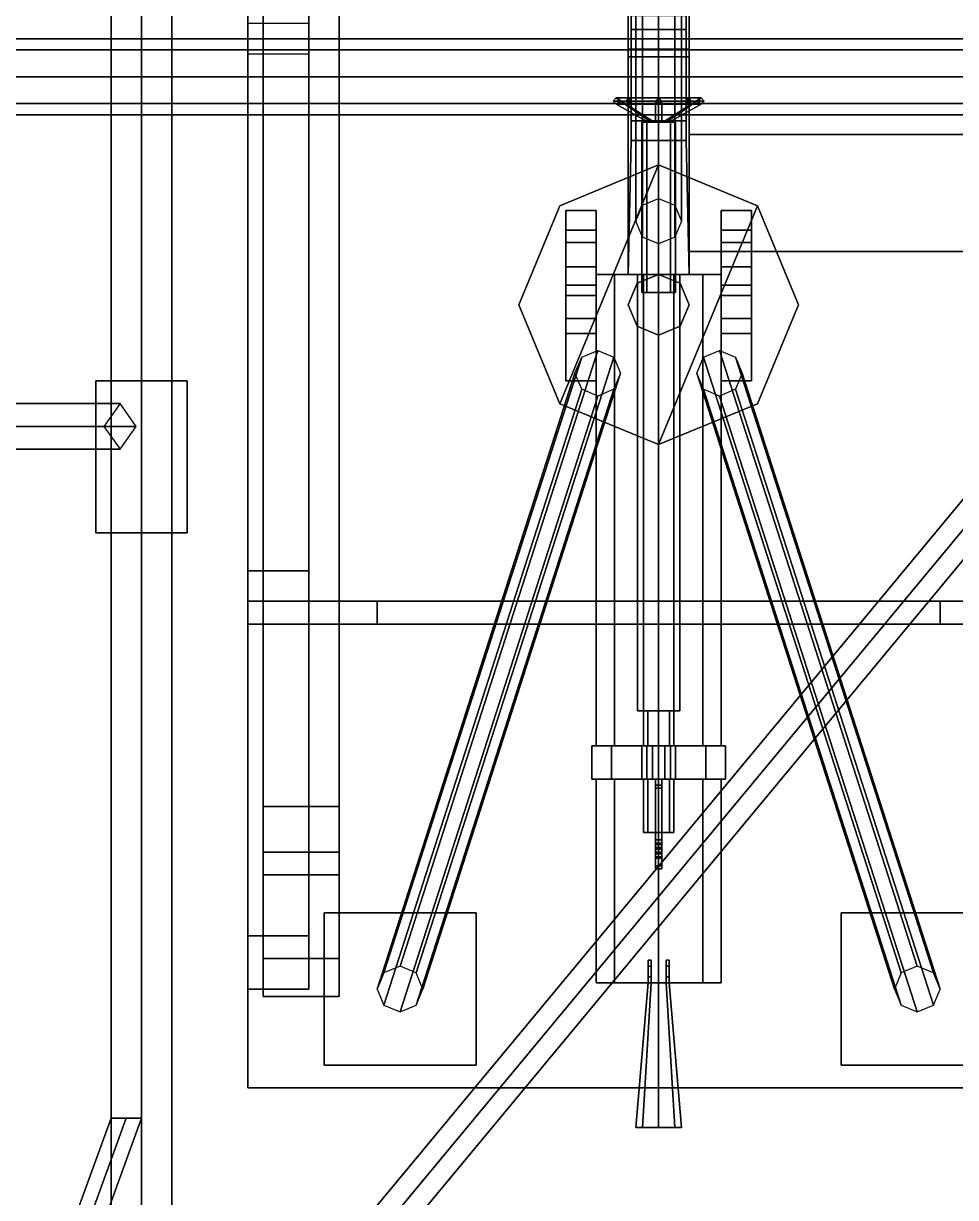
# Model space of a CAD drawing. Header units: millimetres. Extents: x -0.4 to 1.4, y -1.1 to 10.8.
# Drawn here: x 0.332 to 0.945, y -0.142 to 0.63 of the extents above; entities that cross this region are included whole.
import ezdxf

# ---------------------------------------------------------------- set-up
doc = ezdxf.new("R2010")
doc.units = ezdxf.units.MM
for name, color, linetype in [('ammo_box', 2, 'Continuous'), ('gun', 1, 'Continuous'), ('sidecar', 5, 'Continuous'), ('stand', 3, 'Continuous'), ('turret', 2, 'Continuous')]:
    doc.layers.add(name, color=color, linetype=linetype)

msp = doc.modelspace()

# ---------------------------------------------------------------- linework, layer by layer
for points in [[(0.4, -0.09, 0.92), (0.39, -0.09, 0.91), (0.35, -0.2, 0.96), (0.36, -0.2, 0.97)], [(0.39, -0.09, 0.91), (0.4, -0.09, 0.9), (0.36, -0.2, 0.95), (0.35, -0.2, 0.96)], [(0.41, -0.09, 0.91), (0.4, -0.09, 0.92), (0.36, -0.2, 0.97), (0.37, -0.2, 0.96)], [(0.4, -0.09, 0.9), (0.41, -0.09, 0.91), (0.37, -0.2, 0.96), (0.36, -0.2, 0.95)], [(0.41, -0.09, 0.91), (0.4, -0.09, 0.9), (0.39, -0.09, 0.91), (0.4, -0.09, 0.92)]]:
    msp.add_3dface(points)
at = {"layer": 'ammo_box'}
for points in [[(1.02, 0.557, 1.095), (0.77, 0.557, 1.095), (0.77, 0.557, 1.231), (1.02, 0.557, 1.231)], [(1.02, 0.48, 1.231), (1.02, 0.557, 1.231), (0.77, 0.557, 1.231), (0.77, 0.48, 1.231)], [(0.77, 0.557, 1.095), (0.77, 0.48, 1.095), (0.77, 0.48, 1.167), (0.77, 0.557, 1.167)], [(0.77, 0.48, 1.095), (1.02, 0.48, 1.095), (1.02, 0.48, 1.231), (0.77, 0.48, 1.231)]]:
    msp.add_3dface(points, dxfattribs=at)
at = {"layer": 'gun'}
for points in [[(0.732, 0.746, 1.238), (0.73, 0.751, 1.238), (0.73, 0.465, 1.238), (0.732, 0.553, 1.238)], [(0.73, 0.751, 1.238), (0.73, 0.608, 1.167), (0.73, 0.465, 1.167), (0.73, 0.465, 1.238)], [(0.73, 0.751, 1.238), (0.73, 0.751, 1.162), (0.73, 0.613, 1.162), (0.73, 0.608, 1.167)], [(0.77, 0.751, 1.162), (0.77, 0.613, 1.162), (0.73, 0.613, 1.162), (0.73, 0.751, 1.162)], [(0.77, 0.751, 1.238), (0.768, 0.746, 1.238), (0.768, 0.553, 1.238), (0.77, 0.465, 1.238)], [(0.77, 0.608, 1.167), (0.77, 0.751, 1.238), (0.77, 0.465, 1.238), (0.77, 0.465, 1.167)], [(0.77, 0.751, 1.162), (0.77, 0.751, 1.238), (0.77, 0.608, 1.167), (0.77, 0.613, 1.162)], [(0.732, 0.746, 1.244), (0.732, 0.746, 1.238), (0.732, 0.553, 1.238), (0.732, 0.677, 1.244)], [(0.768, 0.677, 1.244), (0.768, 0.553, 1.238), (0.768, 0.746, 1.238), (0.768, 0.746, 1.244)], [(0.732, 0.677, 1.244), (0.732, 0.677, 1.244), (0.732, 0.553, 1.238), (0.732, 0.639, 1.244)], [(0.768, 0.639, 1.244), (0.768, 0.553, 1.238), (0.768, 0.677, 1.244)], [(0.732, 0.639, 1.267), (0.732, 0.639, 1.244), (0.732, 0.553, 1.238), (0.732, 0.635, 1.267)], [(0.768, 0.626, 1.279), (0.768, 0.635, 1.279), (0.732, 0.635, 1.279), (0.732, 0.626, 1.279)], [(0.732, 0.635, 1.267), (0.732, 0.635, 1.267), (0.732, 0.553, 1.238), (0.732, 0.566, 1.263)], [(0.732, 0.626, 1.273), (0.732, 0.635, 1.267), (0.732, 0.566, 1.263), (0.732, 0.566, 1.273)], [(0.732, 0.635, 1.279), (0.732, 0.635, 1.267), (0.732, 0.626, 1.273), (0.732, 0.626, 1.279)], [(0.768, 0.635, 1.267), (0.768, 0.553, 1.238), (0.768, 0.639, 1.244), (0.768, 0.639, 1.267)], [(0.768, 0.566, 1.263), (0.768, 0.553, 1.238), (0.768, 0.635, 1.267)], [(0.768, 0.566, 1.273), (0.768, 0.566, 1.263), (0.768, 0.635, 1.267), (0.768, 0.626, 1.273)], [(0.768, 0.626, 1.279), (0.768, 0.626, 1.273), (0.768, 0.635, 1.267), (0.768, 0.635, 1.279)], [(0.768, 0.566, 1.273), (0.768, 0.626, 1.273), (0.732, 0.626, 1.273), (0.732, 0.566, 1.273)], [(0.768, 0.626, 1.273), (0.768, 0.626, 1.279), (0.732, 0.626, 1.279), (0.732, 0.626, 1.273)], [(0.77, 0.613, 1.162), (0.77, 0.608, 1.167), (0.73, 0.608, 1.167), (0.73, 0.613, 1.162)], [(0.77, 0.608, 1.167), (0.77, 0.465, 1.167), (0.73, 0.465, 1.167), (0.73, 0.608, 1.167)], [(0.768, 0.553, 1.263), (0.768, 0.566, 1.263), (0.732, 0.566, 1.263), (0.732, 0.553, 1.263)], [(0.768, 0.566, 1.263), (0.768, 0.566, 1.273), (0.732, 0.566, 1.273), (0.732, 0.566, 1.263)], [(0.732, 0.566, 1.263), (0.732, 0.566, 1.263), (0.732, 0.553, 1.238), (0.732, 0.553, 1.263)], [(0.768, 0.553, 1.263), (0.768, 0.553, 1.238), (0.768, 0.566, 1.263)], [(0.77, 0.465, 1.238), (0.768, 0.553, 1.238), (0.732, 0.553, 1.238), (0.73, 0.465, 1.238)], [(0.768, 0.553, 1.238), (0.768, 0.553, 1.263), (0.732, 0.553, 1.263), (0.732, 0.553, 1.238)], [(0.72101, 0.465, 1.25499), (0.73, 0.465, 1.238), (0.72101, 0.465, 1.19701), (0.709, 0.465, 1.226)], [(0.709, 0.465, 1.226), (0.72101, 0.465, 1.19701), (0.72101, 0.155, 1.19701), (0.709, 0.155, 1.226)], [(0.72101, 0.465, 1.25499), (0.709, 0.465, 1.226), (0.709, 0.155, 1.226), (0.72101, 0.155, 1.25499)], [(0.73, 0.465, 1.238), (0.73, 0.465, 1.19328), (0.73, 0.465, 1.19328), (0.72101, 0.465, 1.19701)], [(0.72101, 0.465, 1.19701), (0.75, 0.465, 1.185), (0.75, 0.155, 1.185), (0.72101, 0.155, 1.19701)], [(0.75, 0.465, 1.267), (0.77899, 0.465, 1.25499), (0.73, 0.465, 1.238), (0.72101, 0.465, 1.25499)], [(0.75, 0.465, 1.267), (0.72101, 0.465, 1.25499), (0.72101, 0.155, 1.25499), (0.75, 0.155, 1.267)], [(0.77, 0.465, 1.167), (0.77, 0.465, 1.238), (0.73, 0.465, 1.238), (0.73, 0.465, 1.167)], [(0.77899, 0.465, 1.25499), (0.77, 0.465, 1.238), (0.73, 0.465, 1.238), (0.77899, 0.465, 1.25499)], [(0.736, 0.465, 1.164), (0.7401, 0.465, 1.1541), (0.7401, 0.178, 1.1541), (0.736, 0.178, 1.164)], [(0.7401, 0.465, 1.1739), (0.736, 0.465, 1.164), (0.736, 0.178, 1.164), (0.7401, 0.178, 1.1739)], [(0.7401, 0.465, 1.1541), (0.75, 0.465, 1.15), (0.75, 0.178, 1.15), (0.7401, 0.178, 1.1541)], [(0.75, 0.465, 1.178), (0.7401, 0.465, 1.1739), (0.7401, 0.178, 1.1739), (0.75, 0.178, 1.178)], [(0.75, 0.465, 1.15), (0.7599, 0.465, 1.1541), (0.7599, 0.178, 1.1541), (0.75, 0.178, 1.15)], [(0.7599, 0.465, 1.1739), (0.75, 0.465, 1.178), (0.75, 0.178, 1.178), (0.7599, 0.178, 1.1739)], [(0.75, 0.465, 1.185), (0.77899, 0.465, 1.19701), (0.77899, 0.155, 1.19701), (0.75, 0.155, 1.185)], [(0.77899, 0.465, 1.25499), (0.75, 0.465, 1.267), (0.75, 0.155, 1.267), (0.77899, 0.155, 1.25499)], [(0.7599, 0.465, 1.1541), (0.764, 0.465, 1.164), (0.764, 0.178, 1.164), (0.7599, 0.178, 1.1541)], [(0.764, 0.465, 1.164), (0.7599, 0.465, 1.1739), (0.7599, 0.178, 1.1739), (0.764, 0.178, 1.164)], [(0.791, 0.465, 1.226), (0.77899, 0.465, 1.19701), (0.77, 0.465, 1.19328)], [(0.77899, 0.465, 1.25499), (0.791, 0.465, 1.226), (0.77, 0.465, 1.19328), (0.77, 0.465, 1.238)], [(0.77899, 0.465, 1.19701), (0.791, 0.465, 1.226), (0.791, 0.155, 1.226), (0.77899, 0.155, 1.19701)], [(0.791, 0.465, 1.226), (0.77899, 0.465, 1.25499), (0.77899, 0.155, 1.25499), (0.791, 0.155, 1.226)], [(0.736, 0.178, 1.164), (0.7401, 0.178, 1.1541), (0.74293, 0.178, 1.15693), (0.74, 0.178, 1.164)], [(0.7401, 0.178, 1.1739), (0.736, 0.178, 1.164), (0.74, 0.178, 1.164), (0.74293, 0.178, 1.17107)], [(0.74, 0.178, 1.164), (0.74293, 0.178, 1.15693), (0.74293, 0.155, 1.15693), (0.74, 0.155, 1.164)], [(0.74293, 0.178, 1.17107), (0.74, 0.178, 1.164), (0.74, 0.155, 1.164), (0.74293, 0.155, 1.17107)], [(0.75, 0.178, 1.178), (0.7401, 0.178, 1.1739), (0.74293, 0.178, 1.17107), (0.75, 0.178, 1.174)], [(0.7401, 0.178, 1.1541), (0.75, 0.178, 1.15), (0.75, 0.178, 1.154), (0.74293, 0.178, 1.15693)], [(0.74293, 0.178, 1.15693), (0.75, 0.178, 1.154), (0.75, 0.155, 1.154), (0.74293, 0.155, 1.15693)], [(0.75, 0.178, 1.174), (0.74293, 0.178, 1.17107), (0.74293, 0.155, 1.17107), (0.75, 0.155, 1.174)], [(0.7599, 0.178, 1.1739), (0.75, 0.178, 1.178), (0.75, 0.178, 1.174), (0.75707, 0.178, 1.17107)], [(0.75, 0.178, 1.15), (0.7599, 0.178, 1.1541), (0.75707, 0.178, 1.15693), (0.75, 0.178, 1.154)], [(0.75, 0.178, 1.154), (0.75707, 0.178, 1.15693), (0.75707, 0.155, 1.15693), (0.75, 0.155, 1.154)], [(0.75707, 0.178, 1.17107), (0.75, 0.178, 1.174), (0.75, 0.155, 1.174), (0.75707, 0.155, 1.17107)], [(0.764, 0.178, 1.164), (0.7599, 0.178, 1.1739), (0.75707, 0.178, 1.17107), (0.76, 0.178, 1.164)], [(0.7599, 0.178, 1.1541), (0.764, 0.178, 1.164), (0.76, 0.178, 1.164), (0.75707, 0.178, 1.15693)], [(0.75707, 0.178, 1.15693), (0.76, 0.178, 1.164), (0.76, 0.155, 1.164), (0.75707, 0.155, 1.15693)], [(0.76, 0.178, 1.164), (0.75707, 0.178, 1.17107), (0.75707, 0.155, 1.17107), (0.76, 0.155, 1.164)], [(0.71889, 0.155, 1.19489), (0.706, 0.155, 1.226), (0.709, 0.155, 1.226), (0.72101, 0.155, 1.19701)], [(0.706, 0.155, 1.226), (0.71889, 0.155, 1.19489), (0.71889, 0.133, 1.19489), (0.706, 0.133, 1.226)], [(0.706, 0.155, 1.226), (0.71889, 0.155, 1.25711), (0.72101, 0.155, 1.25499), (0.709, 0.155, 1.226)], [(0.71889, 0.155, 1.25711), (0.706, 0.155, 1.226), (0.706, 0.133, 1.226), (0.71889, 0.133, 1.25711)], [(0.746, 0.155, 1.18366), (0.71889, 0.155, 1.19489), (0.72101, 0.155, 1.19701), (0.75, 0.155, 1.185)], [(0.71889, 0.155, 1.19489), (0.746, 0.155, 1.18366), (0.746, 0.133, 1.18366), (0.71889, 0.133, 1.19489)], [(0.71889, 0.155, 1.25711), (0.75, 0.155, 1.27), (0.75, 0.155, 1.267), (0.72101, 0.155, 1.25499)], [(0.75, 0.155, 1.27), (0.71889, 0.155, 1.25711), (0.71889, 0.133, 1.25711), (0.75, 0.133, 1.27)], [(0.74222, 0.155, 1.15622), (0.739, 0.155, 1.164), (0.74, 0.155, 1.164), (0.74293, 0.155, 1.15693)], [(0.739, 0.155, 1.164), (0.74222, 0.155, 1.17178), (0.74293, 0.155, 1.17107), (0.74, 0.155, 1.164)], [(0.739, 0.155, 1.164), (0.74222, 0.155, 1.15622), (0.74222, 0.133, 1.15622), (0.739, 0.133, 1.164)], [(0.74222, 0.155, 1.17178), (0.739, 0.155, 1.164), (0.739, 0.133, 1.164), (0.74222, 0.133, 1.17178)], [(0.75, 0.155, 1.153), (0.74222, 0.155, 1.15622), (0.74293, 0.155, 1.15693), (0.75, 0.155, 1.154)], [(0.74222, 0.155, 1.17178), (0.746, 0.155, 1.17334), (0.75, 0.155, 1.174), (0.74293, 0.155, 1.17107)], [(0.74222, 0.155, 1.15622), (0.75, 0.155, 1.153), (0.75, 0.133, 1.153), (0.74222, 0.133, 1.15622)], [(0.746, 0.155, 1.17334), (0.74222, 0.155, 1.17178), (0.74222, 0.133, 1.17178), (0.746, 0.133, 1.17334)], [(0.746, 0.155, 1.17334), (0.746, 0.155, 1.18366), (0.75, 0.155, 1.185), (0.75, 0.155, 1.174)], [(0.78111, 0.155, 1.19489), (0.754, 0.155, 1.18366), (0.75, 0.155, 1.185), (0.77899, 0.155, 1.19701)], [(0.75778, 0.155, 1.15622), (0.75, 0.155, 1.153), (0.75, 0.155, 1.154), (0.75707, 0.155, 1.15693)], [(0.754, 0.155, 1.17334), (0.75778, 0.155, 1.17178), (0.75707, 0.155, 1.17107), (0.75, 0.155, 1.174)], [(0.75, 0.155, 1.174), (0.75, 0.155, 1.185), (0.754, 0.155, 1.18366), (0.754, 0.155, 1.17334)], [(0.75, 0.155, 1.153), (0.75778, 0.155, 1.15622), (0.75778, 0.133, 1.15622), (0.75, 0.133, 1.153)], [(0.75, 0.155, 1.27), (0.78111, 0.155, 1.25711), (0.77899, 0.155, 1.25499), (0.75, 0.155, 1.267)], [(0.78111, 0.155, 1.25711), (0.75, 0.155, 1.27), (0.75, 0.133, 1.27), (0.78111, 0.133, 1.25711)], [(0.75778, 0.155, 1.17178), (0.754, 0.155, 1.17334), (0.754, 0.133, 1.17334), (0.75778, 0.133, 1.17178)], [(0.754, 0.155, 1.18366), (0.78111, 0.155, 1.19489), (0.78111, 0.133, 1.19489), (0.754, 0.133, 1.18366)], [(0.75778, 0.155, 1.17178), (0.761, 0.155, 1.164), (0.76, 0.155, 1.164), (0.75707, 0.155, 1.17107)], [(0.761, 0.155, 1.164), (0.75778, 0.155, 1.15622), (0.75707, 0.155, 1.15693), (0.76, 0.155, 1.164)], [(0.75778, 0.155, 1.15622), (0.761, 0.155, 1.164), (0.761, 0.133, 1.164), (0.75778, 0.133, 1.15622)], [(0.761, 0.155, 1.164), (0.75778, 0.155, 1.17178), (0.75778, 0.133, 1.17178), (0.761, 0.133, 1.164)], [(0.794, 0.155, 1.226), (0.78111, 0.155, 1.19489), (0.77899, 0.155, 1.19701), (0.791, 0.155, 1.226)], [(0.78111, 0.155, 1.25711), (0.794, 0.155, 1.226), (0.791, 0.155, 1.226), (0.77899, 0.155, 1.25499)], [(0.78111, 0.155, 1.19489), (0.794, 0.155, 1.226), (0.794, 0.133, 1.226), (0.78111, 0.133, 1.19489)], [(0.794, 0.155, 1.226), (0.78111, 0.155, 1.25711), (0.78111, 0.133, 1.25711), (0.794, 0.133, 1.226)], [(0.706, 0.133, 1.226), (0.71889, 0.133, 1.19489), (0.72101, 0.133, 1.19701), (0.709, 0.133, 1.226)], [(0.71889, 0.133, 1.25711), (0.706, 0.133, 1.226), (0.709, 0.133, 1.226), (0.72101, 0.133, 1.25499)], [(0.709, 0.133, 1.226), (0.72101, 0.133, 1.19701), (0.72101, -0.001, 1.19701), (0.709, -0.001, 1.226)], [(0.72101, 0.133, 1.25499), (0.709, 0.133, 1.226), (0.709, -0.001, 1.226), (0.72101, -0.001, 1.25499)], [(0.71889, 0.133, 1.19489), (0.746, 0.133, 1.18366), (0.75, 0.133, 1.185), (0.72101, 0.133, 1.19701)], [(0.75, 0.133, 1.27), (0.71889, 0.133, 1.25711), (0.72101, 0.133, 1.25499), (0.75, 0.133, 1.267)], [(0.72101, 0.133, 1.19701), (0.75, 0.133, 1.185), (0.75, -0.001, 1.185), (0.72101, -0.001, 1.19701)], [(0.75, 0.133, 1.267), (0.72101, 0.133, 1.25499), (0.72101, -0.001, 1.25499), (0.75, -0.001, 1.267)], [(0.739, 0.133, 1.164), (0.74222, 0.133, 1.15622), (0.74293, 0.133, 1.15693), (0.74, 0.133, 1.164)], [(0.74222, 0.133, 1.17178), (0.739, 0.133, 1.164), (0.74, 0.133, 1.164), (0.74293, 0.133, 1.17107)], [(0.74, 0.133, 1.164), (0.74293, 0.133, 1.15693), (0.74293, 0.098, 1.15693), (0.74, 0.098, 1.164)], [(0.74293, 0.133, 1.17107), (0.74, 0.133, 1.164), (0.74, 0.098, 1.164), (0.74293, 0.098, 1.17107)], [(0.746, 0.133, 1.17334), (0.74222, 0.133, 1.17178), (0.74293, 0.133, 1.17107), (0.75, 0.133, 1.174)], [(0.74222, 0.133, 1.15622), (0.75, 0.133, 1.153), (0.75, 0.133, 1.154), (0.74293, 0.133, 1.15693)], [(0.74293, 0.133, 1.15693), (0.75, 0.133, 1.154), (0.75, 0.098, 1.154), (0.74293, 0.098, 1.15693)], [(0.75, 0.133, 1.174), (0.74293, 0.133, 1.17107), (0.74293, 0.098, 1.17107), (0.75, 0.098, 1.174)], [(0.75, 0.133, 1.174), (0.75, 0.133, 1.185), (0.746, 0.133, 1.18366), (0.746, 0.133, 1.17334)], [(0.748, 0.129, 1.149), (0.748, 0.133, 1.154), (0.752, 0.133, 1.154), (0.752, 0.129, 1.149)], [(0.748, 0.133, 1.154), (0.748, 0.129, 1.149), (0.748, 0.098, 1.147), (0.748, 0.133, 1.154)], [(0.748, 0.133, 1.154), (0.748, 0.098, 1.147), (0.748, 0.098, 1.15483), (0.748, 0.133, 1.15483)], [(0.754, 0.133, 1.17334), (0.754, 0.133, 1.18366), (0.75, 0.133, 1.185), (0.75, 0.133, 1.174)], [(0.75778, 0.133, 1.17178), (0.754, 0.133, 1.17334), (0.75, 0.133, 1.174), (0.75707, 0.133, 1.17107)], [(0.75, 0.133, 1.153), (0.75778, 0.133, 1.15622), (0.75707, 0.133, 1.15693), (0.75, 0.133, 1.154)], [(0.754, 0.133, 1.18366), (0.78111, 0.133, 1.19489), (0.77899, 0.133, 1.19701), (0.75, 0.133, 1.185)], [(0.75, 0.133, 1.154), (0.75707, 0.133, 1.15693), (0.75707, 0.098, 1.15693), (0.75, 0.098, 1.154)], [(0.75707, 0.133, 1.17107), (0.75, 0.133, 1.174), (0.75, 0.098, 1.174), (0.75707, 0.098, 1.17107)], [(0.75, 0.133, 1.185), (0.77899, 0.133, 1.19701), (0.77899, -0.001, 1.19701), (0.75, -0.001, 1.185)], [(0.78111, 0.133, 1.25711), (0.75, 0.133, 1.27), (0.75, 0.133, 1.267), (0.77899, 0.133, 1.25499)], [(0.77899, 0.133, 1.25499), (0.75, 0.133, 1.267), (0.75, -0.001, 1.267), (0.77899, -0.001, 1.25499)], [(0.752, 0.133, 1.154), (0.752, 0.098, 1.147), (0.752, 0.129, 1.149), (0.752, 0.133, 1.154)], [(0.752, 0.133, 1.15483), (0.752, 0.098, 1.15483), (0.752, 0.098, 1.147), (0.752, 0.133, 1.154)], [(0.761, 0.133, 1.164), (0.75778, 0.133, 1.17178), (0.75707, 0.133, 1.17107), (0.76, 0.133, 1.164)], [(0.75778, 0.133, 1.15622), (0.761, 0.133, 1.164), (0.76, 0.133, 1.164), (0.75707, 0.133, 1.15693)], [(0.75707, 0.133, 1.15693), (0.76, 0.133, 1.164), (0.76, 0.098, 1.164), (0.75707, 0.098, 1.15693)], [(0.76, 0.133, 1.164), (0.75707, 0.133, 1.17107), (0.75707, 0.098, 1.17107), (0.76, 0.098, 1.164)], [(0.78111, 0.133, 1.19489), (0.794, 0.133, 1.226), (0.791, 0.133, 1.226), (0.77899, 0.133, 1.19701)], [(0.77899, 0.133, 1.19701), (0.791, 0.133, 1.226), (0.791, -0.001, 1.226), (0.77899, -0.001, 1.19701)], [(0.794, 0.133, 1.226), (0.78111, 0.133, 1.25711), (0.77899, 0.133, 1.25499), (0.791, 0.133, 1.226)], [(0.791, 0.133, 1.226), (0.77899, 0.133, 1.25499), (0.77899, -0.001, 1.25499), (0.791, -0.001, 1.226)], [(0.748, 0.129, 1.139), (0.748, 0.129, 1.149), (0.752, 0.129, 1.149), (0.752, 0.129, 1.139)], [(0.748, 0.127, 1.136), (0.748, 0.129, 1.139), (0.752, 0.129, 1.139), (0.752, 0.127, 1.136)], [(0.748, 0.129, 1.139), (0.748, 0.091, 1.123), (0.748, 0.098, 1.147), (0.748, 0.129, 1.149)], [(0.748, 0.127, 1.136), (0.748, 0.088, 1.112), (0.748, 0.091, 1.123), (0.748, 0.129, 1.139)], [(0.748, 0.088, 1.112), (0.748, 0.127, 1.136), (0.752, 0.127, 1.136), (0.752, 0.088, 1.112)], [(0.752, 0.129, 1.149), (0.752, 0.098, 1.147), (0.752, 0.091, 1.123), (0.752, 0.129, 1.139)], [(0.752, 0.129, 1.139), (0.752, 0.091, 1.123), (0.752, 0.088, 1.112), (0.752, 0.127, 1.136)], [(0.75707, 0.098, 1.17107), (0.74, 0.098, 1.164), (0.74293, 0.098, 1.15693), (0.76, 0.098, 1.164)], [(0.75, 0.098, 1.174), (0.74293, 0.098, 1.17107), (0.74, 0.098, 1.164), (0.75707, 0.098, 1.17107)], [(0.76, 0.098, 1.164), (0.74293, 0.098, 1.15693), (0.75, 0.098, 1.154), (0.75707, 0.098, 1.15693)], [(0.748, 0.098, 1.147), (0.748, 0.093, 1.143), (0.752, 0.093, 1.143), (0.752, 0.098, 1.147)], [(0.748, 0.098, 1.152), (0.748, 0.098, 1.147), (0.752, 0.098, 1.147), (0.752, 0.098, 1.152)], [(0.748, 0.082, 1.152), (0.748, 0.098, 1.152), (0.752, 0.098, 1.152), (0.752, 0.082, 1.152)], [(0.748, 0.098, 1.159), (0.748, 0.09, 1.159), (0.752, 0.09, 1.159), (0.752, 0.098, 1.159)], [(0.748, 0.098, 1.152), (0.748, 0.082, 1.152), (0.748, 0.082, 1.152), (0.748, 0.098, 1.159)], [(0.748, 0.098, 1.159), (0.748, 0.082, 1.152), (0.748, 0.082, 1.155), (0.748, 0.09, 1.159)], [(0.748, 0.098, 1.147), (0.748, 0.091, 1.123), (0.748, 0.091, 1.128), (0.748, 0.093, 1.143)], [(0.748, 0.093, 1.143), (0.748, 0.081, 1.143), (0.752, 0.081, 1.143), (0.752, 0.093, 1.143)], [(0.748, 0.093, 1.143), (0.748, 0.091, 1.128), (0.748, 0.085, 1.132), (0.748, 0.081, 1.143)], [(0.752, 0.098, 1.159), (0.752, 0.082, 1.152), (0.752, 0.082, 1.152), (0.752, 0.098, 1.152)], [(0.752, 0.09, 1.159), (0.752, 0.082, 1.155), (0.752, 0.082, 1.152), (0.752, 0.098, 1.159)], [(0.752, 0.093, 1.143), (0.752, 0.091, 1.128), (0.752, 0.091, 1.123), (0.752, 0.098, 1.147)], [(0.752, 0.081, 1.143), (0.752, 0.085, 1.132), (0.752, 0.091, 1.128), (0.752, 0.093, 1.143)], [(0.748, 0.091, 1.123), (0.748, 0.087, 1.12), (0.752, 0.087, 1.12), (0.752, 0.091, 1.123)], [(0.748, 0.091, 1.128), (0.748, 0.091, 1.123), (0.752, 0.091, 1.123), (0.752, 0.091, 1.128)], [(0.748, 0.085, 1.132), (0.748, 0.091, 1.128), (0.752, 0.091, 1.128), (0.752, 0.085, 1.132)], [(0.748, 0.088, 1.112), (0.748, 0.084, 1.112), (0.748, 0.087, 1.12), (0.748, 0.091, 1.123)], [(0.748, 0.09, 1.159), (0.748, 0.082, 1.155), (0.752, 0.082, 1.155), (0.752, 0.09, 1.159)], [(0.748, 0.084, 1.112), (0.748, 0.088, 1.112), (0.752, 0.088, 1.112), (0.752, 0.084, 1.112)], [(0.748, 0.087, 1.12), (0.748, 0.074, 1.12), (0.752, 0.074, 1.12), (0.752, 0.087, 1.12)], [(0.748, 0.084, 1.112), (0.748, 0.076, 1.117), (0.748, 0.074, 1.12), (0.748, 0.087, 1.12)], [(0.748, 0.074, 1.132), (0.748, 0.085, 1.132), (0.752, 0.085, 1.132), (0.752, 0.074, 1.132)], [(0.748, 0.081, 1.143), (0.748, 0.085, 1.132), (0.748, 0.074, 1.132), (0.748, 0.074, 1.139)], [(0.752, 0.091, 1.123), (0.752, 0.087, 1.12), (0.752, 0.084, 1.112), (0.752, 0.088, 1.112)], [(0.752, 0.087, 1.12), (0.752, 0.074, 1.12), (0.752, 0.076, 1.117), (0.752, 0.084, 1.112)], [(0.752, 0.074, 1.139), (0.752, 0.074, 1.132), (0.752, 0.085, 1.132), (0.752, 0.081, 1.143)], [(0.748, 0.076, 1.117), (0.748, 0.084, 1.112), (0.752, 0.084, 1.112), (0.752, 0.076, 1.117)], [(0.748, 0.082, 1.155), (0.748, 0.082, 1.152), (0.752, 0.082, 1.152), (0.752, 0.082, 1.155)], [(0.748, 0.081, 1.143), (0.748, 0.074, 1.139), (0.752, 0.074, 1.139), (0.752, 0.081, 1.143)], [(0.748, 0.074, 1.12), (0.748, 0.076, 1.117), (0.752, 0.076, 1.117), (0.752, 0.074, 1.12)], [(0.748, 0.074, 1.139), (0.748, 0.074, 1.132), (0.752, 0.074, 1.132), (0.752, 0.074, 1.139)], [(0.743, -0.001, 1.2641), (0.743, -0.001, 1.275), (0.743, 0.014, 1.275), (0.743, 0.014, 1.2641)], [(0.743, -0.001, 1.275), (0.743, 0.003, 1.279), (0.743, 0.01, 1.279), (0.743, 0.014, 1.275)], [(0.743, 0.014, 1.275), (0.745, 0.014, 1.275), (0.745, 0.014, 1.26493), (0.743, 0.014, 1.2641)], [(0.743, 0.01, 1.279), (0.745, 0.01, 1.279), (0.745, 0.014, 1.275), (0.743, 0.014, 1.275)], [(0.743, 0.003, 1.279), (0.745, 0.003, 1.279), (0.745, 0.01, 1.279), (0.743, 0.01, 1.279)], [(0.745, 0.014, 1.275), (0.745, 0.01, 1.279), (0.745, 0.003, 1.279), (0.745, -0.001, 1.275)], [(0.745, 0.014, 1.26493), (0.745, 0.014, 1.275), (0.745, -0.001, 1.275), (0.745, -0.001, 1.26493)], [(0.757, 0.014, 1.275), (0.755, 0.014, 1.275), (0.755, 0.01, 1.279), (0.757, 0.01, 1.279)], [(0.755, -0.001, 1.275), (0.755, 0.003, 1.279), (0.755, 0.01, 1.279), (0.755, 0.014, 1.275)], [(0.755, -0.001, 1.26493), (0.755, -0.001, 1.275), (0.755, 0.014, 1.275), (0.755, 0.014, 1.26493)], [(0.757, 0.01, 1.279), (0.755, 0.01, 1.279), (0.755, 0.003, 1.279), (0.757, 0.003, 1.279)], [(0.757, 0.014, 1.275), (0.757, 0.01, 1.279), (0.757, 0.003, 1.279), (0.757, -0.001, 1.275)], [(0.757, 0.014, 1.2641), (0.757, 0.014, 1.275), (0.757, -0.001, 1.275), (0.757, -0.001, 1.2641)], [(0.743, -0.001, 1.275), (0.745, -0.001, 1.275), (0.745, 0.003, 1.279), (0.743, 0.003, 1.279)], [(0.757, 0.003, 1.279), (0.755, 0.003, 1.279), (0.755, -0.001, 1.275), (0.757, -0.001, 1.275)], [(0.709, -0.001, 1.226), (0.72101, -0.001, 1.19701), (0.75, -0.001, 1.267), (0.72101, -0.001, 1.25499)], [(0.72101, -0.001, 1.19701), (0.75, -0.001, 1.185), (0.77899, -0.001, 1.25499), (0.75, -0.001, 1.267)], [(0.735, -0.096, 1.202), (0.73939, -0.096, 1.21261), (0.74505, -0.001, 1.20695), (0.743, -0.001, 1.202)], [(0.73939, -0.096, 1.19139), (0.735, -0.096, 1.202), (0.743, -0.001, 1.202), (0.74505, -0.001, 1.19705)], [(0.73939, -0.096, 1.21261), (0.75, -0.096, 1.217), (0.75, -0.001, 1.209), (0.74505, -0.001, 1.20695)], [(0.75, -0.096, 1.187), (0.73939, -0.096, 1.19139), (0.74505, -0.001, 1.19705), (0.75, -0.001, 1.195)], [(0.75, -0.001, 1.185), (0.77899, -0.001, 1.19701), (0.791, -0.001, 1.226), (0.77899, -0.001, 1.25499)], [(0.75, -0.096, 1.217), (0.76061, -0.096, 1.21261), (0.75495, -0.001, 1.20695), (0.75, -0.001, 1.209)], [(0.76061, -0.096, 1.19139), (0.75, -0.096, 1.187), (0.75, -0.001, 1.195), (0.75495, -0.001, 1.19705)], [(0.76061, -0.096, 1.21261), (0.765, -0.096, 1.202), (0.757, -0.001, 1.202), (0.75495, -0.001, 1.20695)], [(0.765, -0.096, 1.202), (0.76061, -0.096, 1.19139), (0.75495, -0.001, 1.19705), (0.757, -0.001, 1.202)], [(0.757, -0.001, 1.275), (0.755, -0.001, 1.275), (0.755, -0.001, 1.26493), (0.757, -0.001, 1.2641)], [(0.735, -0.096, 1.202), (0.76061, -0.096, 1.21261), (0.75, -0.096, 1.217), (0.73939, -0.096, 1.21261)], [(0.73939, -0.096, 1.19139), (0.765, -0.096, 1.202), (0.76061, -0.096, 1.21261), (0.735, -0.096, 1.202)], [(0.75, -0.096, 1.187), (0.76061, -0.096, 1.19139), (0.765, -0.096, 1.202), (0.73939, -0.096, 1.19139)]]:
    msp.add_3dface(points, dxfattribs=at)
at = {"layer": 'sidecar'}
for points in [[(0.48, 1.365, 0.355), (0.48, -0.07, 0.355), (0.48, -0.07, 0.41), (0.48, 1.365, 0.41)], [(1.02, 1.365, 0.355), (1.02, -0.07, 0.355), (0.48, -0.07, 0.355), (0.48, 1.365, 0.355)], [(0.48, 1.365, 0.41), (0.48, -0.07, 0.41), (1.02, -0.07, 0.41), (1.02, 1.365, 0.41)], [(0.52, 1.285, 0.43), (0.52, -0.005, 0.43), (0.48, -0.005, 0.43), (0.48, 1.285, 0.43)], [(0.48, 1.285, 0.43), (0.48, -0.005, 0.43), (0.48, -0.005, 0.445), (0.48, 1.285, 0.445)], [(0.52, -0.005, 0.445), (0.52, -0.005, 0.43), (0.52, 1.285, 0.43), (0.52, 1.285, 0.445)], [(0.48, 1.25, 0.445), (0.48, 0.03, 0.445), (0.52, 0.03, 0.445), (0.52, 1.25, 0.445)], [(0.49, 1.125, 0.3), (0.49, 1.095, 0.26), (0.49, 0.115, 0.26), (0.49, 0.085, 0.3)], [(0.54, 0.085, 0.3), (0.54, 1.125, 0.3), (0.49, 1.125, 0.3), (0.49, 0.085, 0.3)], [(0.54, 0.085, 0.3), (0.54, 0.115, 0.26), (0.54, 1.095, 0.26), (0.54, 1.125, 0.3)], [(0.41, 1.09, 0.295), (0.39, 1.09, 0.275), (0.39, -0.36, 0.275), (0.41, -0.36, 0.295)], [(0.39, 1.09, 0.275), (0.41, 1.09, 0.255), (0.41, -0.36, 0.255), (0.39, -0.36, 0.275)], [(0.43, 1.09, 0.275), (0.41, 1.09, 0.295), (0.41, -0.36, 0.295), (0.43, -0.36, 0.275)], [(0.41, 1.09, 0.255), (0.43, 1.09, 0.275), (0.43, -0.36, 0.275), (0.41, -0.36, 0.255)], [(0.49, 1.095, 0.26), (0.49, 1.095, 0.23), (0.49, 0.115, 0.23), (0.49, 0.115, 0.26)], [(0.54, 0.115, 0.26), (0.54, 0.115, 0.23), (0.54, 1.095, 0.23), (0.54, 1.095, 0.26)], [(0.48, 1.045, 0.58), (0.48, 0.25, 0.58), (0.52, 0.25, 0.58), (0.52, 1.045, 0.58)], [(0.48, 1.045, 0.565), (0.48, 0.235, 0.565), (0.48, 0.235, 0.58), (0.48, 1.045, 0.58)], [(0.52, 0.235, 0.58), (0.52, 0.235, 0.565), (0.52, 1.045, 0.565), (0.52, 1.045, 0.58)], [(0.52, 1.01, 0.565), (0.52, 0.27, 0.565), (0.48, 0.27, 0.565), (0.48, 1.01, 0.565)], [(0.48, 0.25, 0.565), (0.48, 0.27, 0.565), (0.48, 0.63, 0.445), (0.48, 0.61, 0.445)], [(0.48, 0.63, 0.445), (0.48, 0.27, 0.565), (0.52, 0.27, 0.565), (0.52, 0.63, 0.445)], [(0.52, 0.63, 0.445), (0.52, 0.27, 0.565), (0.52, 0.25, 0.565), (0.52, 0.61, 0.445)], [(1.16, 0.61268, 0.35768), (1.16, 0.62, 0.34), (0.07, 0.62, 0.34), (0.07, 0.61268, 0.35768)], [(1.16, 0.62, 0.34), (1.16, 0.61268, 0.32232), (0.07, 0.61268, 0.32232), (0.07, 0.62, 0.34)], [(1.16, 0.595, 0.365), (1.16, 0.61268, 0.35768), (0.07, 0.61268, 0.35768), (0.07, 0.595, 0.365)], [(1.16, 0.61268, 0.32232), (1.16, 0.595, 0.315), (0.07, 0.595, 0.315), (0.07, 0.61268, 0.32232)], [(0.52, 0.61, 0.445), (0.52, 0.25, 0.565), (0.48, 0.25, 0.565), (0.48, 0.61, 0.445)], [(1.16, 0.57732, 0.35768), (1.16, 0.595, 0.365), (0.07, 0.595, 0.365), (0.07, 0.57732, 0.35768)], [(1.16, 0.595, 0.315), (1.16, 0.57732, 0.32232), (0.07, 0.57732, 0.32232), (0.07, 0.595, 0.315)], [(1.16, 0.57, 0.34), (1.16, 0.57732, 0.35768), (0.07, 0.57732, 0.35768), (0.07, 0.57, 0.34)], [(1.16, 0.57732, 0.32232), (1.16, 0.57, 0.34), (0.07, 0.57, 0.34), (0.07, 0.57732, 0.32232)], [(0.43, -0.33, 0.255), (0.43, -0.31, 0.275), (1.16, 0.57, 0.275), (1.16, 0.55, 0.255)], [(0.43, -0.31, 0.275), (0.43, -0.33, 0.295), (1.16, 0.55, 0.295), (1.16, 0.57, 0.275)], [(0.43, -0.35, 0.275), (0.43, -0.33, 0.255), (1.16, 0.55, 0.255), (1.16, 0.53, 0.275)], [(0.43, -0.33, 0.295), (0.43, -0.35, 0.275), (1.16, 0.53, 0.275), (1.16, 0.55, 0.295)], [(0.41, 0.395, 0.305), (0.38, 0.395, 0.275), (0.38, 0.295, 0.275), (0.41, 0.295, 0.305)], [(0.38, 0.395, 0.275), (0.41, 0.395, 0.245), (0.41, 0.295, 0.245), (0.38, 0.295, 0.275)], [(0.41, 0.395, 0.305), (0.44, 0.395, 0.275), (0.41, 0.395, 0.245), (0.38, 0.395, 0.275)], [(0.44, 0.395, 0.275), (0.41, 0.395, 0.305), (0.41, 0.295, 0.305), (0.44, 0.295, 0.275)], [(0.41, 0.395, 0.245), (0.44, 0.395, 0.275), (0.44, 0.295, 0.275), (0.41, 0.295, 0.245)], [(0.39586, 0.38, 0.28914), (0.38525, 0.365, 0.27854), (0.16, 0.365, 0.55), (0.17, 0.38, 0.565)], [(0.40646, 0.365, 0.29975), (0.39586, 0.38, 0.28914), (0.17, 0.38, 0.565), (0.18, 0.365, 0.58)], [(0.38525, 0.365, 0.27854), (0.39586, 0.35, 0.28914), (0.17, 0.35, 0.565), (0.16, 0.365, 0.55)], [(0.39586, 0.35, 0.28914), (0.40646, 0.365, 0.29975), (0.18, 0.365, 0.58), (0.17, 0.35, 0.565)], [(0.41, 0.295, 0.305), (0.38, 0.295, 0.275), (0.41, 0.295, 0.245), (0.44, 0.295, 0.275)], [(0.48, 0.235, 0.565), (0.48, 0.25, 0.565), (0.48, 0.25, 0.445), (0.48, 0.235, 0.445)], [(0.48, 0.25, 0.445), (0.48, 0.25, 0.565), (0.52, 0.25, 0.565), (0.52, 0.25, 0.445)], [(0.48, 0.25, 0.41), (0.48, 0.25, 0.43), (0.52, 0.25, 0.43), (0.52, 0.25, 0.41)], [(0.48, 0.235, 0.41), (0.48, 0.235, 0.43), (0.48, 0.25, 0.43), (0.48, 0.25, 0.41)], [(0.565, 0.25, 0.645), (0.48, 0.25, 0.58), (0.48, 0.235, 0.58), (0.565, 0.235, 0.645)], [(0.48, 0.25, 0.58), (0.565, 0.25, 0.645), (0.575, 0.25, 0.625), (0.52, 0.25, 0.58)], [(0.52, 0.25, 0.445), (0.52, 0.25, 0.565), (0.52, 0.235, 0.565), (0.52, 0.235, 0.445)], [(0.52, 0.25, 0.43), (0.52, 0.235, 0.43), (0.52, 0.235, 0.41), (0.52, 0.25, 0.41)], [(0.935, 0.25, 0.645), (0.565, 0.25, 0.645), (0.565, 0.235, 0.645), (0.935, 0.235, 0.645)], [(0.565, 0.25, 0.645), (0.935, 0.25, 0.645), (0.925, 0.25, 0.625), (0.575, 0.25, 0.625)], [(0.935, 0.25, 0.645), (1.02, 0.25, 0.58), (0.98, 0.25, 0.58), (0.925, 0.25, 0.625)], [(1.02, 0.25, 0.58), (0.935, 0.25, 0.645), (0.935, 0.235, 0.645), (1.02, 0.235, 0.58)], [(0.52, 0.235, 0.445), (0.52, 0.235, 0.565), (0.48, 0.235, 0.565), (0.48, 0.235, 0.445)], [(0.48, 0.235, 0.58), (0.48, 0.235, 0.565), (0.48, 0.03, 0.445), (0.48, -0.005, 0.445)], [(0.48, 0.03, 0.445), (0.48, 0.235, 0.565), (0.52, 0.235, 0.565), (0.52, 0.03, 0.445)], [(0.52, -0.005, 0.445), (0.52, 0.235, 0.58), (0.48, 0.235, 0.58), (0.48, -0.005, 0.445)], [(0.52, 0.235, 0.41), (0.52, 0.235, 0.43), (0.48, 0.235, 0.43), (0.48, 0.235, 0.41)], [(0.565, 0.235, 0.645), (0.48, 0.235, 0.58), (0.52, 0.235, 0.58), (0.575, 0.235, 0.625)], [(0.52, 0.03, 0.445), (0.52, 0.235, 0.565), (0.52, 0.235, 0.58), (0.52, -0.005, 0.445)], [(0.935, 0.235, 0.645), (0.565, 0.235, 0.645), (0.575, 0.235, 0.625), (0.925, 0.235, 0.625)], [(1.02, 0.235, 0.58), (0.935, 0.235, 0.645), (0.925, 0.235, 0.625), (0.98, 0.235, 0.58)], [(0.49, 0.085, 0.3), (0.49, 0.115, 0.26), (0.49, 0.07, 0.26), (0.49, 0.07, 0.28)], [(0.49, 0.115, 0.26), (0.49, 0.115, 0.23), (0.54, 0.115, 0.23), (0.54, 0.115, 0.26)], [(0.54, 0.07, 0.28), (0.54, 0.07, 0.26), (0.54, 0.115, 0.26), (0.54, 0.085, 0.3)], [(0.49, 0.085, 0.31), (0.49, 0.085, 0.3), (0.49, 0.07, 0.28), (0.49, 0.015, 0.31)], [(0.54, 0.085, 0.31), (0.54, 0.085, 0.3), (0.49, 0.085, 0.3), (0.49, 0.085, 0.31)], [(0.54, 0.015, 0.31), (0.54, 0.085, 0.31), (0.49, 0.085, 0.31), (0.49, 0.015, 0.31)], [(0.54, 0.015, 0.31), (0.54, 0.07, 0.28), (0.54, 0.085, 0.3), (0.54, 0.085, 0.31)], [(0.49, 0.015, 0.31), (0.49, 0.07, 0.28), (0.49, 0.01, 0.28), (0.49, -0.01, 0.29)], [(0.49, 0.07, 0.28), (0.49, 0.07, 0.26), (0.54, 0.07, 0.26), (0.54, 0.07, 0.28)], [(0.54, -0.01, 0.29), (0.54, 0.01, 0.28), (0.54, 0.07, 0.28), (0.54, 0.015, 0.31)], [(0.53, 0.045, 0.425), (0.53, 0.045, 0.41), (0.53, -0.055, 0.41), (0.53, -0.055, 0.425)], [(0.63, 0.045, 0.425), (0.63, 0.045, 0.41), (0.53, 0.045, 0.41), (0.53, 0.045, 0.425)], [(0.53, 0.045, 0.425), (0.53, -0.055, 0.425), (0.63, -0.055, 0.425), (0.63, 0.045, 0.425)], [(0.63, -0.055, 0.425), (0.63, -0.055, 0.41), (0.63, 0.045, 0.41), (0.63, 0.045, 0.425)], [(0.87, 0.045, 0.425), (0.87, -0.055, 0.425), (0.97, -0.055, 0.425), (0.97, 0.045, 0.425)], [(0.97, 0.045, 0.425), (0.97, 0.045, 0.41), (0.87, 0.045, 0.41), (0.87, 0.045, 0.425)], [(0.87, 0.045, 0.425), (0.87, 0.045, 0.41), (0.87, -0.055, 0.41), (0.87, -0.055, 0.425)], [(0.49, 0.015, 0.355), (0.49, 0.015, 0.31), (0.49, -0.01, 0.29), (0.49, -0.01, 0.355)], [(0.54, 0.015, 0.355), (0.54, 0.015, 0.31), (0.49, 0.015, 0.31), (0.49, 0.015, 0.355)], [(0.54, -0.01, 0.355), (0.54, -0.01, 0.29), (0.54, 0.015, 0.31), (0.54, 0.015, 0.355)], [(0.48, -0.005, 0.445), (0.48, -0.005, 0.43), (0.52, -0.005, 0.43), (0.52, -0.005, 0.445)], [(0.49, -0.01, 0.355), (0.49, -0.01, 0.29), (0.54, -0.01, 0.29), (0.54, -0.01, 0.355)], [(0.53, -0.055, 0.425), (0.53, -0.055, 0.41), (0.63, -0.055, 0.41), (0.63, -0.055, 0.425)], [(0.87, -0.055, 0.425), (0.87, -0.055, 0.41), (0.97, -0.055, 0.41), (0.97, -0.055, 0.425)], [(0.48, -0.07, 0.41), (0.48, -0.07, 0.355), (1.02, -0.07, 0.355), (1.02, -0.07, 0.41)]]:
    msp.add_3dface(points, dxfattribs=at)
at = {"layer": 'stand'}
for points in [[(0.73939, 0.97561, 0.425), (0.735, 0.965, 0.425), (0.735, 0.5, 0.69), (0.73939, 0.51061, 0.69)], [(0.75, 0.98, 0.425), (0.73939, 0.97561, 0.425), (0.73939, 0.51061, 0.69), (0.75, 0.515, 0.69)], [(0.76061, 0.97561, 0.425), (0.75, 0.98, 0.425), (0.75, 0.515, 0.69), (0.76061, 0.51061, 0.69)], [(0.765, 0.965, 0.425), (0.76061, 0.97561, 0.425), (0.76061, 0.51061, 0.69), (0.765, 0.5, 0.69)], [(0.735, 0.965, 0.425), (0.73939, 0.95439, 0.425), (0.73939, 0.48939, 0.69), (0.735, 0.5, 0.69)], [(0.76061, 0.95439, 0.425), (0.765, 0.965, 0.425), (0.765, 0.5, 0.69), (0.76061, 0.48939, 0.69)], [(0.73939, 0.95439, 0.425), (0.75, 0.95, 0.425), (0.75, 0.485, 0.69), (0.73939, 0.48939, 0.69)], [(0.75, 0.95, 0.425), (0.76061, 0.95439, 0.425), (0.76061, 0.48939, 0.69), (0.75, 0.485, 0.69)], [(0.68495, 0.51005, 0.71), (0.658, 0.445, 0.71), (0.68495, 0.37995, 0.71), (0.75, 0.537, 0.71)], [(0.75, 0.537, 0.71), (0.68495, 0.37995, 0.71), (0.75, 0.353, 0.71), (0.81505, 0.51005, 0.71)], [(0.75, 0.537, 0.69), (0.68495, 0.51005, 0.69), (0.68495, 0.51005, 0.71), (0.75, 0.537, 0.71)], [(0.81505, 0.51005, 0.69), (0.75, 0.537, 0.69), (0.75, 0.537, 0.71), (0.81505, 0.51005, 0.71)], [(0.68495, 0.51005, 0.69), (0.658, 0.445, 0.69), (0.658, 0.445, 0.71), (0.68495, 0.51005, 0.71)], [(0.81505, 0.51005, 0.71), (0.75, 0.353, 0.71), (0.81505, 0.37995, 0.71), (0.842, 0.445, 0.71)], [(0.842, 0.445, 0.69), (0.81505, 0.51005, 0.69), (0.81505, 0.51005, 0.71), (0.842, 0.445, 0.71)], [(0.658, 0.445, 0.69), (0.68495, 0.37995, 0.69), (0.68495, 0.37995, 0.71), (0.658, 0.445, 0.71)], [(0.81505, 0.37995, 0.69), (0.842, 0.445, 0.69), (0.842, 0.445, 0.71), (0.81505, 0.37995, 0.71)], [(0.56939, 0.00561, 0.425), (0.565, -0.005, 0.425), (0.695, 0.4, 0.69), (0.69939, 0.41061, 0.69)], [(0.58, 0.01, 0.425), (0.56939, 0.00561, 0.425), (0.69939, 0.41061, 0.69), (0.71, 0.415, 0.69)], [(0.59061, 0.00561, 0.425), (0.58, 0.01, 0.425), (0.71, 0.415, 0.69), (0.72061, 0.41061, 0.69)], [(0.595, -0.005, 0.425), (0.59061, 0.00561, 0.425), (0.72061, 0.41061, 0.69), (0.725, 0.4, 0.69)], [(0.90939, 0.00561, 0.425), (0.905, -0.005, 0.425), (0.775, 0.4, 0.69), (0.77939, 0.41061, 0.69)], [(0.92, 0.01, 0.425), (0.90939, 0.00561, 0.425), (0.77939, 0.41061, 0.69), (0.79, 0.415, 0.69)], [(0.93061, 0.00561, 0.425), (0.92, 0.01, 0.425), (0.79, 0.415, 0.69), (0.80061, 0.41061, 0.69)], [(0.935, -0.005, 0.425), (0.93061, 0.00561, 0.425), (0.80061, 0.41061, 0.69), (0.805, 0.4, 0.69)], [(0.565, -0.005, 0.425), (0.56939, -0.01561, 0.425), (0.69939, 0.38939, 0.69), (0.695, 0.4, 0.69)], [(0.59061, -0.01561, 0.425), (0.595, -0.005, 0.425), (0.725, 0.4, 0.69), (0.72061, 0.38939, 0.69)], [(0.905, -0.005, 0.425), (0.90939, -0.01561, 0.425), (0.77939, 0.38939, 0.69), (0.775, 0.4, 0.69)], [(0.93061, -0.01561, 0.425), (0.935, -0.005, 0.425), (0.805, 0.4, 0.69), (0.80061, 0.38939, 0.69)], [(0.56939, -0.01561, 0.425), (0.58, -0.02, 0.425), (0.71, 0.385, 0.69), (0.69939, 0.38939, 0.69)], [(0.58, -0.02, 0.425), (0.59061, -0.01561, 0.425), (0.72061, 0.38939, 0.69), (0.71, 0.385, 0.69)], [(0.90939, -0.01561, 0.425), (0.92, -0.02, 0.425), (0.79, 0.385, 0.69), (0.77939, 0.38939, 0.69)], [(0.92, -0.02, 0.425), (0.93061, -0.01561, 0.425), (0.80061, 0.38939, 0.69), (0.79, 0.385, 0.69)], [(0.68495, 0.37995, 0.69), (0.75, 0.353, 0.69), (0.75, 0.353, 0.71), (0.68495, 0.37995, 0.71)], [(0.75, 0.353, 0.69), (0.81505, 0.37995, 0.69), (0.81505, 0.37995, 0.71), (0.75, 0.353, 0.71)]]:
    msp.add_3dface(points, dxfattribs=at)
at = {"layer": 'turret'}
for points in [[(0.722, 0.581, 1.118), (0.72, 0.579, 1.118), (0.72879, 0.579, 1.13921), (0.7302, 0.581, 1.1378)], [(0.7302, 0.581, 1.0982), (0.72879, 0.579, 1.09679), (0.72, 0.579, 1.118), (0.722, 0.581, 1.118)], [(0.747, 0.565, 1.118), (0.745, 0.565, 1.116), (0.72483, 0.579, 1.116), (0.722, 0.581, 1.118)], [(0.745, 0.565, 1.12), (0.747, 0.565, 1.118), (0.722, 0.581, 1.118), (0.72483, 0.579, 1.12)], [(0.724, 0.579, 1.118), (0.722, 0.581, 1.118), (0.7302, 0.581, 1.1378), (0.73162, 0.579, 1.13638)], [(0.73162, 0.579, 1.09962), (0.7302, 0.581, 1.0982), (0.722, 0.581, 1.118), (0.724, 0.579, 1.118)], [(0.75, 0.581, 1.09), (0.75, 0.579, 1.088), (0.72879, 0.579, 1.09679), (0.7302, 0.581, 1.0982)], [(0.7302, 0.581, 1.1378), (0.72879, 0.579, 1.13921), (0.75, 0.579, 1.148), (0.75, 0.581, 1.146)], [(0.73162, 0.579, 1.13638), (0.7302, 0.581, 1.1378), (0.75, 0.581, 1.146), (0.75, 0.579, 1.144)], [(0.75, 0.579, 1.092), (0.75, 0.581, 1.09), (0.7302, 0.581, 1.0982), (0.73162, 0.579, 1.09962)], [(0.748, 0.565, 1.113), (0.75, 0.565, 1.115), (0.75, 0.581, 1.09), (0.748, 0.579, 1.09283)], [(0.75, 0.565, 1.121), (0.748, 0.565, 1.123), (0.748, 0.579, 1.14317), (0.75, 0.581, 1.146)], [(0.7698, 0.581, 1.0982), (0.77121, 0.579, 1.09679), (0.75, 0.579, 1.088), (0.75, 0.581, 1.09)], [(0.75, 0.565, 1.115), (0.752, 0.565, 1.113), (0.752, 0.579, 1.09283), (0.75, 0.581, 1.09)], [(0.752, 0.565, 1.123), (0.75, 0.565, 1.121), (0.75, 0.581, 1.146), (0.752, 0.579, 1.14317)], [(0.75, 0.581, 1.146), (0.75, 0.579, 1.148), (0.77121, 0.579, 1.13921), (0.7698, 0.581, 1.1378)], [(0.75, 0.579, 1.144), (0.75, 0.581, 1.146), (0.7698, 0.581, 1.1378), (0.76838, 0.579, 1.13638)], [(0.76838, 0.579, 1.09962), (0.7698, 0.581, 1.0982), (0.75, 0.581, 1.09), (0.75, 0.579, 1.092)], [(0.753, 0.565, 1.118), (0.755, 0.565, 1.12), (0.77517, 0.579, 1.12), (0.778, 0.581, 1.118)], [(0.755, 0.565, 1.116), (0.753, 0.565, 1.118), (0.778, 0.581, 1.118), (0.77517, 0.579, 1.116)], [(0.76838, 0.579, 1.13638), (0.7698, 0.581, 1.1378), (0.778, 0.581, 1.118), (0.776, 0.579, 1.118)], [(0.776, 0.579, 1.118), (0.778, 0.581, 1.118), (0.7698, 0.581, 1.0982), (0.76838, 0.579, 1.09962)], [(0.7698, 0.581, 1.1378), (0.77121, 0.579, 1.13921), (0.78, 0.579, 1.118), (0.778, 0.581, 1.118)], [(0.778, 0.581, 1.118), (0.78, 0.579, 1.118), (0.77121, 0.579, 1.09679), (0.7698, 0.581, 1.0982)], [(0.72, 0.579, 1.118), (0.722, 0.577, 1.118), (0.7302, 0.577, 1.1378), (0.72879, 0.579, 1.13921)], [(0.72879, 0.579, 1.09679), (0.7302, 0.577, 1.0982), (0.722, 0.577, 1.118), (0.72, 0.579, 1.118)], [(0.745, 0.565, 1.116), (0.743, 0.565, 1.118), (0.722, 0.577, 1.118), (0.72483, 0.579, 1.116)], [(0.743, 0.565, 1.118), (0.745, 0.565, 1.12), (0.72483, 0.579, 1.12), (0.722, 0.577, 1.118)], [(0.722, 0.577, 1.118), (0.724, 0.579, 1.118), (0.73162, 0.579, 1.13638), (0.7302, 0.577, 1.1378)], [(0.7302, 0.577, 1.0982), (0.73162, 0.579, 1.09962), (0.724, 0.579, 1.118), (0.722, 0.577, 1.118)], [(0.75, 0.579, 1.088), (0.75, 0.577, 1.09), (0.7302, 0.577, 1.0982), (0.72879, 0.579, 1.09679)], [(0.72879, 0.579, 1.13921), (0.7302, 0.577, 1.1378), (0.75, 0.577, 1.146), (0.75, 0.579, 1.148)], [(0.7302, 0.577, 1.1378), (0.73162, 0.579, 1.13638), (0.75, 0.579, 1.144), (0.75, 0.577, 1.146)], [(0.75, 0.577, 1.09), (0.75, 0.579, 1.092), (0.73162, 0.579, 1.09962), (0.7302, 0.577, 1.0982)], [(0.75, 0.565, 1.111), (0.748, 0.565, 1.113), (0.748, 0.579, 1.09283), (0.75, 0.577, 1.09)], [(0.748, 0.565, 1.123), (0.75, 0.565, 1.125), (0.75, 0.577, 1.146), (0.748, 0.579, 1.14317)], [(0.77121, 0.579, 1.09679), (0.7698, 0.577, 1.0982), (0.75, 0.577, 1.09), (0.75, 0.579, 1.088)], [(0.752, 0.565, 1.113), (0.75, 0.565, 1.111), (0.75, 0.577, 1.09), (0.752, 0.579, 1.09283)], [(0.75, 0.565, 1.125), (0.752, 0.565, 1.123), (0.752, 0.579, 1.14317), (0.75, 0.577, 1.146)], [(0.75, 0.577, 1.146), (0.75, 0.579, 1.144), (0.76838, 0.579, 1.13638), (0.7698, 0.577, 1.1378)], [(0.75, 0.579, 1.148), (0.75, 0.577, 1.146), (0.7698, 0.577, 1.1378), (0.77121, 0.579, 1.13921)], [(0.7698, 0.577, 1.0982), (0.76838, 0.579, 1.09962), (0.75, 0.579, 1.092), (0.75, 0.577, 1.09)], [(0.755, 0.565, 1.12), (0.757, 0.565, 1.118), (0.778, 0.577, 1.118), (0.77517, 0.579, 1.12)], [(0.757, 0.565, 1.118), (0.755, 0.565, 1.116), (0.77517, 0.579, 1.116), (0.778, 0.577, 1.118)], [(0.7698, 0.577, 1.1378), (0.76838, 0.579, 1.13638), (0.776, 0.579, 1.118), (0.778, 0.577, 1.118)], [(0.778, 0.577, 1.118), (0.776, 0.579, 1.118), (0.76838, 0.579, 1.09962), (0.7698, 0.577, 1.0982)], [(0.77121, 0.579, 1.13921), (0.7698, 0.577, 1.1378), (0.778, 0.577, 1.118), (0.78, 0.579, 1.118)], [(0.78, 0.579, 1.118), (0.778, 0.577, 1.118), (0.7698, 0.577, 1.0982), (0.77121, 0.579, 1.09679)], [(0.739, 0.565, 1.118), (0.74222, 0.565, 1.11022), (0.74222, 0.453, 1.11022), (0.739, 0.453, 1.118)], [(0.74222, 0.565, 1.12578), (0.739, 0.565, 1.118), (0.739, 0.453, 1.118), (0.74222, 0.453, 1.12578)], [(0.74222, 0.565, 1.12578), (0.75, 0.565, 1.129), (0.75778, 0.565, 1.12578), (0.739, 0.565, 1.118)], [(0.739, 0.565, 1.118), (0.75778, 0.565, 1.12578), (0.761, 0.565, 1.118), (0.74222, 0.565, 1.11022)], [(0.74222, 0.565, 1.11022), (0.75, 0.565, 1.107), (0.75, 0.453, 1.107), (0.74222, 0.453, 1.11022)], [(0.75, 0.565, 1.129), (0.74222, 0.565, 1.12578), (0.74222, 0.453, 1.12578), (0.75, 0.453, 1.129)], [(0.74222, 0.565, 1.11022), (0.761, 0.565, 1.118), (0.75778, 0.565, 1.11022), (0.75, 0.565, 1.107)], [(0.75, 0.565, 1.107), (0.75778, 0.565, 1.11022), (0.75778, 0.453, 1.11022), (0.75, 0.453, 1.107)], [(0.75778, 0.565, 1.12578), (0.75, 0.565, 1.129), (0.75, 0.453, 1.129), (0.75778, 0.453, 1.12578)], [(0.75778, 0.565, 1.11022), (0.761, 0.565, 1.118), (0.761, 0.453, 1.118), (0.75778, 0.453, 1.11022)], [(0.761, 0.565, 1.118), (0.75778, 0.565, 1.12578), (0.75778, 0.453, 1.12578), (0.761, 0.453, 1.118)], [(0.689, 0.47, 1.202), (0.709, 0.47, 1.202), (0.709, 0.507, 1.165), (0.689, 0.507, 1.165)], [(0.689, 0.507, 1.165), (0.689, 0.458, 1.19), (0.689, 0.458, 1.19), (0.689, 0.47, 1.202)], [(0.689, 0.507, 1.165), (0.689, 0.426, 1.188), (0.689, 0.426, 1.188), (0.689, 0.458, 1.19)], [(0.689, 0.486, 1.133), (0.689, 0.426, 1.167), (0.689, 0.426, 1.188), (0.689, 0.507, 1.165)], [(0.689, 0.507, 1.165), (0.709, 0.507, 1.165), (0.709, 0.486, 1.133), (0.689, 0.486, 1.133)], [(0.709, 0.47, 1.202), (0.709, 0.458, 1.19), (0.709, 0.458, 1.19), (0.709, 0.507, 1.165)], [(0.709, 0.458, 1.19), (0.709, 0.426, 1.188), (0.709, 0.426, 1.188), (0.709, 0.507, 1.165)], [(0.709, 0.507, 1.165), (0.709, 0.426, 1.188), (0.709, 0.426, 1.167), (0.709, 0.486, 1.133)], [(0.791, 0.486, 1.133), (0.791, 0.426, 1.167), (0.791, 0.426, 1.188), (0.791, 0.507, 1.165)], [(0.791, 0.507, 1.165), (0.791, 0.426, 1.188), (0.791, 0.426, 1.188), (0.791, 0.458, 1.19)], [(0.791, 0.507, 1.165), (0.791, 0.458, 1.19), (0.791, 0.458, 1.19), (0.791, 0.47, 1.202)], [(0.791, 0.47, 1.202), (0.811, 0.47, 1.202), (0.811, 0.507, 1.165), (0.791, 0.507, 1.165)], [(0.791, 0.507, 1.165), (0.811, 0.507, 1.165), (0.811, 0.486, 1.133), (0.791, 0.486, 1.133)], [(0.811, 0.507, 1.165), (0.811, 0.426, 1.188), (0.811, 0.426, 1.167), (0.811, 0.486, 1.133)], [(0.811, 0.458, 1.19), (0.811, 0.426, 1.188), (0.811, 0.426, 1.188), (0.811, 0.507, 1.165)], [(0.811, 0.47, 1.202), (0.811, 0.458, 1.19), (0.811, 0.458, 1.19), (0.811, 0.507, 1.165)], [(0.689, 0.494, 1.119), (0.689, 0.395, 1.141), (0.689, 0.426, 1.167), (0.689, 0.486, 1.133)], [(0.689, 0.494, 1.095), (0.689, 0.395, 1.095), (0.689, 0.395, 1.141), (0.689, 0.494, 1.119)], [(0.689, 0.494, 1.119), (0.709, 0.494, 1.119), (0.709, 0.494, 1.095), (0.689, 0.494, 1.095)], [(0.689, 0.486, 1.133), (0.709, 0.486, 1.133), (0.709, 0.494, 1.119), (0.689, 0.494, 1.119)], [(0.709, 0.486, 1.133), (0.709, 0.426, 1.167), (0.709, 0.395, 1.141), (0.709, 0.494, 1.119)], [(0.709, 0.494, 1.119), (0.709, 0.395, 1.141), (0.709, 0.395, 1.095), (0.709, 0.494, 1.095)], [(0.791, 0.494, 1.119), (0.791, 0.395, 1.141), (0.791, 0.426, 1.167), (0.791, 0.486, 1.133)], [(0.791, 0.494, 1.095), (0.791, 0.395, 1.095), (0.791, 0.395, 1.141), (0.791, 0.494, 1.119)], [(0.791, 0.486, 1.133), (0.811, 0.486, 1.133), (0.811, 0.494, 1.119), (0.791, 0.494, 1.119)], [(0.791, 0.494, 1.119), (0.811, 0.494, 1.119), (0.811, 0.494, 1.095), (0.791, 0.494, 1.095)], [(0.811, 0.486, 1.133), (0.811, 0.426, 1.167), (0.811, 0.395, 1.141), (0.811, 0.494, 1.119)], [(0.811, 0.494, 1.119), (0.811, 0.395, 1.141), (0.811, 0.395, 1.095), (0.811, 0.494, 1.095)], [(0.689, 0.458, 1.19), (0.709, 0.458, 1.19), (0.709, 0.47, 1.202), (0.689, 0.47, 1.202)], [(0.75, 0.465, 0.595), (0.73586, 0.45914, 0.595), (0.73586, 0.45914, 1.095), (0.75, 0.465, 1.095)], [(0.76414, 0.45914, 0.595), (0.75, 0.465, 0.595), (0.75, 0.465, 1.095), (0.76414, 0.45914, 1.095)], [(0.791, 0.458, 1.19), (0.811, 0.458, 1.19), (0.811, 0.47, 1.202), (0.791, 0.47, 1.202)], [(0.689, 0.451, 1.197), (0.709, 0.451, 1.197), (0.709, 0.458, 1.19), (0.689, 0.458, 1.19)], [(0.689, 0.458, 1.19), (0.689, 0.426, 1.188), (0.689, 0.436, 1.197), (0.689, 0.451, 1.197)], [(0.709, 0.451, 1.197), (0.709, 0.436, 1.197), (0.709, 0.426, 1.188), (0.709, 0.458, 1.19)], [(0.73586, 0.45914, 0.595), (0.73, 0.445, 0.595), (0.73, 0.445, 1.095), (0.73586, 0.45914, 1.095)], [(0.77, 0.445, 0.595), (0.76414, 0.45914, 0.595), (0.76414, 0.45914, 1.095), (0.77, 0.445, 1.095)], [(0.791, 0.458, 1.19), (0.791, 0.426, 1.188), (0.791, 0.436, 1.197), (0.791, 0.451, 1.197)], [(0.791, 0.451, 1.197), (0.811, 0.451, 1.197), (0.811, 0.458, 1.19), (0.791, 0.458, 1.19)], [(0.811, 0.451, 1.197), (0.811, 0.436, 1.197), (0.811, 0.426, 1.188), (0.811, 0.458, 1.19)], [(0.689, 0.436, 1.197), (0.709, 0.436, 1.197), (0.709, 0.451, 1.197), (0.689, 0.451, 1.197)], [(0.791, 0.436, 1.197), (0.811, 0.436, 1.197), (0.811, 0.451, 1.197), (0.791, 0.451, 1.197)], [(0.73, 0.445, 0.595), (0.73586, 0.43086, 0.595), (0.73586, 0.43086, 1.095), (0.73, 0.445, 1.095)], [(0.76414, 0.43086, 0.595), (0.77, 0.445, 0.595), (0.77, 0.445, 1.095), (0.76414, 0.43086, 1.095)], [(0.689, 0.426, 1.188), (0.709, 0.426, 1.188), (0.709, 0.436, 1.197), (0.689, 0.436, 1.197)], [(0.791, 0.426, 1.188), (0.811, 0.426, 1.188), (0.811, 0.436, 1.197), (0.791, 0.436, 1.197)], [(0.689, 0.426, 1.167), (0.709, 0.426, 1.167), (0.709, 0.426, 1.188), (0.689, 0.426, 1.188)], [(0.689, 0.395, 1.141), (0.709, 0.395, 1.141), (0.709, 0.426, 1.167), (0.689, 0.426, 1.167)], [(0.73586, 0.43086, 0.595), (0.75, 0.425, 0.595), (0.75, 0.425, 1.095), (0.73586, 0.43086, 1.095)], [(0.75, 0.425, 0.595), (0.76414, 0.43086, 0.595), (0.76414, 0.43086, 1.095), (0.75, 0.425, 1.095)], [(0.791, 0.395, 1.141), (0.811, 0.395, 1.141), (0.811, 0.426, 1.167), (0.791, 0.426, 1.167)], [(0.791, 0.426, 1.167), (0.811, 0.426, 1.167), (0.811, 0.426, 1.188), (0.791, 0.426, 1.188)], [(0.689, 0.395, 1.095), (0.709, 0.395, 1.095), (0.709, 0.395, 1.141), (0.689, 0.395, 1.141)], [(0.791, 0.395, 1.095), (0.811, 0.395, 1.095), (0.811, 0.395, 1.141), (0.791, 0.395, 1.141)]]:
    msp.add_3dface(points, dxfattribs=at)

doc.saveas('drawing.dxf')
